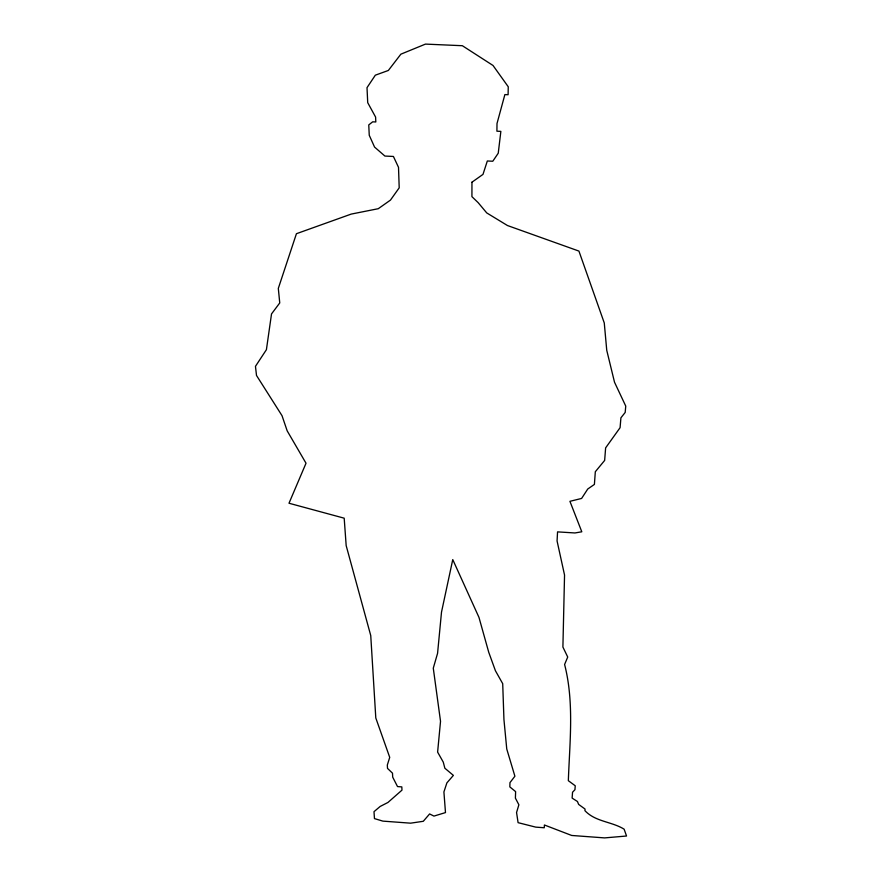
<?xml version="1.0" encoding="UTF-8"?>
<svg xmlns="http://www.w3.org/2000/svg" width="882" height="882" viewBox="0 0 882 882"><rect width="100%" height="100%" fill="white"/><g stroke="black" fill="none" stroke-linecap="round" stroke-linejoin="round"><path stroke-width="1.32" d="M471.958 182.199L471.925 196.642L478.165 202.662L486.732 212.915L507.459 225.527L578.923 251.083L604.269 322.944L606.75 350.319L614.522 382.237L625.746 406.095L625.195 412.434L620.917 417.814L620.079 427.693L605.625 447.88L604.655 460.415L595.317 471.738L594.402 484.416L587.754 489.014L581.613 498.44L569.926 501.318L581.8 531.791L574.954 532.96L557.556 531.879L557.071 540.964L564.546 575.053L562.903 647.057L567.721 657.035L564.601 664.477C574.314 702.348 569.695 742.115 568.339 780.691L575.24 785.774L574.943 789.732L572.55 792.212L572.12 798.1L577.456 801.506L578.625 804.395L585.053 809.059L584.92 810.657C595.449 821.892 611.678 821.484 624.125 829.179L626.54 836.015L604.611 837.9L571.69 835.463L544.403 824.99L544.249 827.757L535.749 827.129L518.087 822.663L516.554 812.509L518.881 804.781L515.397 798.122L515.617 791.617L509.84 786.909L509.972 782.621L514.901 776.237L506.753 748.983L503.942 719.525L502.707 683.671L495.441 670.772L488.738 652.272L478.97 617.389L452.764 559.596L441.507 612.119L437.571 653.33L433.283 668.17L440.526 721.311L437.615 752.103L443.271 762.125L444.859 768.222L453.381 775.388L446.887 782.885L443.911 791.937L445.487 812.587L433.944 816.093L429.611 813.943L423.283 821.296L410.604 823.171L382.876 821.12L374.464 818.595L374.001 811.683L380.164 806.446L387.959 802.455L401.972 790.14L401.817 786.898L397.528 786.579L392.699 777.152L392.501 773.183L387.507 768.387L387.319 765.047L389.723 757.373L375.798 717.97L370.749 635.569L346.174 545.616L344.189 518.186L288.998 503.236L306.021 463.226L287.179 430.846L282.019 415.676L256.508 375.456L255.46 366.339L266.408 349.691L271.524 313.926L279.748 302.945L278.315 288.392L296.429 233.708L351.234 214.083L378.268 208.703L390.472 200.093L399.204 187.833L398.51 167.337L393.416 156.456L384.905 156.059L374.563 147.074L369.249 135.277L368.764 124.913L372.678 121.826L375.809 121.97L375.6 117.086L367.717 102.665L367.011 87.66L375.335 75.179L388.356 70.461L400.869 54.177L425.477 44.1L462.344 45.71L493.027 65.477L508.252 86.767L508.098 94.727L504.879 94.583L497.007 123.513L496.908 131.197L500.855 131.385L498.242 153.214L492.784 161.241L487.327 160.987L482.983 174.393L471.958 182.199"/></g></svg>
